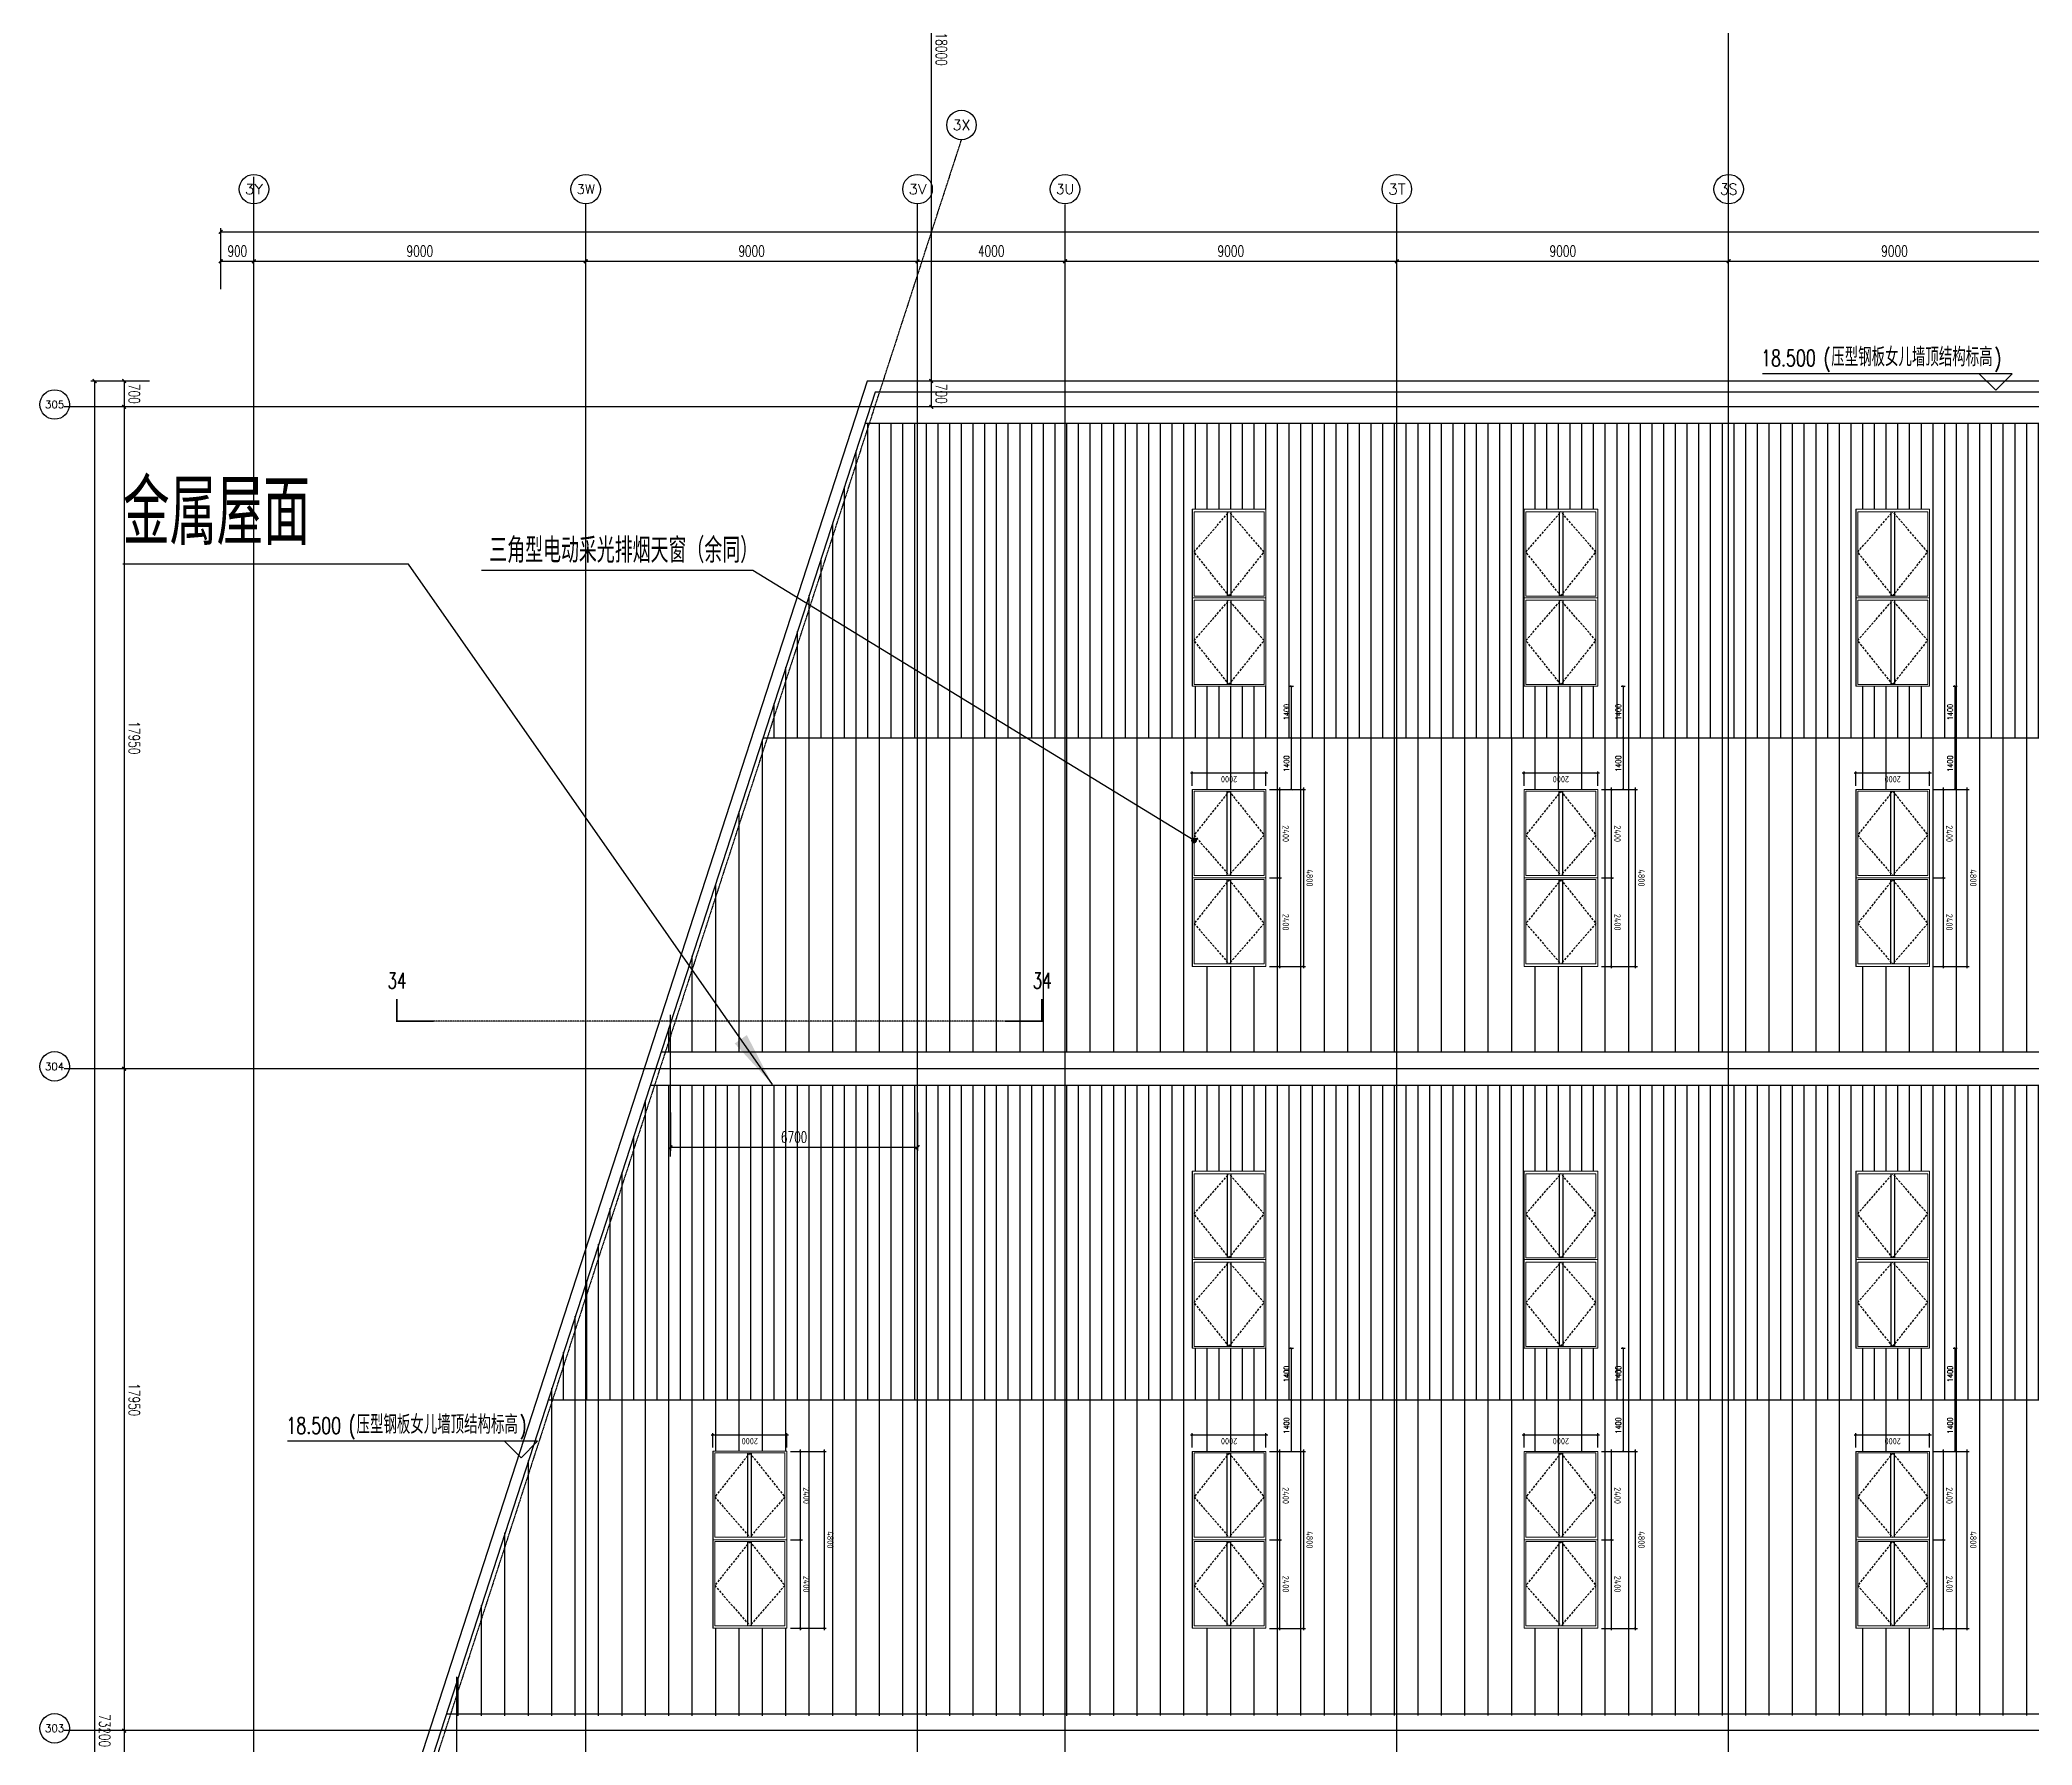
# Model space of a CAD drawing. Extents: x -954573 to 446329, y 489853 to 1226784.
# Drawn here: x 181339 to 235378, y 584427 to 630673 of the extents above; entities that cross this region are included whole.
import ezdxf
from ezdxf.enums import TextEntityAlignment as Align

# ---------------------------------------------------------------- set-up
doc = ezdxf.new("R2010")
doc.units = 0
doc.header["$LTSCALE"] = 10
doc.header["$MEASUREMENT"] = 0
for name, pattern in [('10平面$0$DOTE', [2.42, 2, -0.2, 0.02, -0.2]), ('10平面$0$HIDDEN', [9.525, 6.35, -3.175]), ('10平面$1$DASH', [0.35, 0.25, -0.1])]:
    doc.linetypes.add(name, pattern=pattern)
doc.layers.get('Defpoints').update_dxf_attribs({"color": 210})
for name, color, linetype in [('10平面$0$A-AXIS-D', 8, 'Continuous'), ('10平面$0$A-AXIS-DOTE', 8, '10平面$0$DOTE'), ('10平面$0$A-AXIS-SYMB', 8, 'Continuous'), ('10平面$0$A-HATCH-2', 8, 'Continuous'), ('10平面$0$A-LIN-V', 8, 'Continuous'), ('10平面$0$A-SFCE', 8, 'Continuous'), ('10平面$0$A-WINDOW', 8, 'Continuous'), ('10平面$0$AS-WALL', 8, 'Continuous'), ('10平面$0$DIM_SYMB', 8, 'Continuous'), ('10平面$0$PUB_TEXT', 8, 'Continuous'), ('10平面$0$参考线', 8, 'Continuous'), ('10平面$0$外框', 1, '10平面$0$HIDDEN'), ('A-LIN-V', 9, 'Continuous'), ('建-引出', 3, 'Continuous')]:
    doc.layers.add(name, color=color, linetype=linetype)
doc.layers.add('10平面$0$成型线', color=3, linetype='Continuous', lineweight=18)
doc.styles.add('10平面$0$_TCH_AXIS', font='COMPLEX', dxfattribs={"bigfont": 'GBCBIG'})
doc.styles.add('10平面$0$_TCH_DIM', font='SIMPLEX', dxfattribs={"bigfont": 'GBCBIG'})
doc.styles.add('10平面$0$_TCH_DIM_T3', font='SIMPLEX', dxfattribs={"width": 0.705882, "bigfont": 'GBCBIG'})
doc.styles.add('10平面$0$_TCH_LABEL', font='COMPLEX', dxfattribs={"bigfont": 'GBCBIG'})
doc.styles.add('10平面$0$A-DIM_T3', font='SIMPLEX', dxfattribs={"width": 0.705882, "bigfont": 'GBCBIG'})
doc.styles.add('10平面$0$Standard', font='gbenor.shx', dxfattribs={"bigfont": 'gbcbig.shx'})
doc.styles.add('A-STANDARD', font='SIMPLEX', dxfattribs={"bigfont": 'GBCBIG'})
doc.dimstyles.new('10平面$0$50', dxfattribs={"dimscale": 50, "dimtxt": 3.5, "dimasz": 1, "dimexe": 1, "dimexo": 2, "dimgap": 1.5, "dimtad": 1, "dimdec": 0, "dimzin": 12, "dimdsep": 46, "dimtxsty": '10平面$0$Standard', "dimblk": '10平面$0$_ArchTick', "dimcen": 0.1, "dimdle": 1, "dimclrd": 3, "dimclre": 3, "dimclrt": 7, "dimadec": 0, "dimazin": 0, "dimtfac": 1, "dimtdec": 0, "dimtix": 1, "dimtmove": 2, "dimatfit": 3, "dimfxl": 0, "dimtolj": 1, "dimtzin": 0, "dimarcsym": 0})
doc.dimstyles.new('10平面$0$_TCH_ARCH&&100', dxfattribs={"dimtxt": 297.5, "dimasz": 100, "dimexe": 100, "dimexo": 100, "dimgap": 126.25, "dimtad": 1, "dimdec": 0, "dimzin": 0, "dimdsep": 46, "dimtxsty": '10平面$0$_TCH_DIM_T3', "dimblk": '10平面$0$_ArchTick', "dimcen": 0.09, "dimclrt": 7, "dimazin": 2, "dimtfac": 1, "dimtdec": 0, "dimtix": 1, "dimtmove": 2, "dimatfit": 3, "dimfxl": 0, "dimtolj": 1, "dimtzin": 0, "dimarcsym": 0})
doc.dimstyles.new('10平面$0$_TCH_ARCH&&50', dxfattribs={"dimtxt": 148.75, "dimasz": 50, "dimexe": 50, "dimexo": 50, "dimgap": 63.125, "dimtad": 1, "dimdec": 0, "dimzin": 0, "dimdsep": 46, "dimtxsty": '10平面$0$_TCH_DIM_T3', "dimblk": '10平面$0$_ArchTick', "dimcen": 0.09, "dimclrt": 7, "dimazin": 2, "dimtfac": 1, "dimtdec": 0, "dimtix": 1, "dimtmove": 2, "dimatfit": 3, "dimfxl": 0, "dimtolj": 1, "dimtzin": 0, "dimarcsym": 0})
doc.dimstyles.new('10平面$0$A-DIM&&100', dxfattribs={"dimtxt": 297.5, "dimasz": 100, "dimexe": 100, "dimexo": 100, "dimgap": 126.25, "dimtad": 1, "dimdec": 0, "dimzin": 0, "dimdsep": 46, "dimtxsty": '10平面$0$A-DIM_T3', "dimblk": '10平面$0$_ArchTick', "dimcen": 0.09, "dimclrt": 7, "dimazin": 2, "dimtfac": 1, "dimtdec": 0, "dimtix": 1, "dimtmove": 2, "dimatfit": 3, "dimfxl": 0, "dimtolj": 1, "dimtzin": 0, "dimarcsym": 0})
pattern_1 = [(90, (-500100, 0), (-317.5, 0), [])]
pattern_2 = [(90, (-500100, 0), (-635, 0), [])]

# ---------------------------------------------------------------- blocks, each defined once
blk = doc.blocks.new('10平面$0$rrrrrrrrrrrrrrrrrrrrr')
at = {"layer": '10平面$0$A-HATCH-2'}
h = blk.add_hatch(dxfattribs=at)
h.set_pattern_fill('ANSI31', color=256, scale=200, angle=45)
h.set_pattern_definition(pattern_1)
h.paths.add_polyline_path([(-266220, 611745), (-133684.3, 611745), (-128454.2, 611745), (-128454.2, 620270), (-296379, 620270), (-299019.1, 612133.2), (-299145.1, 611745)])
h = blk.add_hatch(dxfattribs=at)
h.set_pattern_fill('ANSI31', color=256, scale=400, angle=45)
h.set_pattern_definition(pattern_2)
h.paths.add_polyline_path([(-266220, 611745), (-133684.3, 611745), (-128454.2, 611745), (-128454.2, 603220), (-301911.1, 603220), (-299145.1, 611745), (-278850, 611745)])
h = blk.add_hatch(dxfattribs=at)
h.set_pattern_fill('ANSI31', color=256, scale=200, angle=45)
h.set_pattern_definition(pattern_1)
h.paths.add_polyline_path([(-266220, 593795), (-133684.3, 593795), (-128454.2, 593795), (-128454.2, 602320), (-302203.1, 602320), (-304977.3, 593795), (-299145.1, 593795)])
h = blk.add_hatch(dxfattribs=at)
h.set_pattern_fill('ANSI31', color=256, scale=400, angle=45)
h.set_pattern_definition(pattern_2)
h.paths.add_polyline_path([(-266220, 593795), (-133684.3, 593795), (-128454.2, 593795), (-128454.2, 585270), (-307751, 585221.4), (-304977.3, 593795), (-278850, 593795)])
at = {"layer": '10平面$0$A-AXIS-SYMB'}
for p, q in [((-265260, 621620), (-272040, 621620)), ((-265710, 621170), (-266160, 621620)), ((-265710, 621170), (-265260, 621620)), ((-305260, 592670), (-312040, 592670)), ((-305710, 592220), (-306160, 592670)), ((-305710, 592220), (-305260, 592670))]:
    blk.add_line(p, q, dxfattribs=at)
at = {"layer": '10平面$0$A-LIN-V'}
for points in [[(-128454.2, 620270), (-296379, 620270)], [(-128454.2, 603220), (-301911.1, 603220)], [(-128454.2, 602320), (-302203.1, 602320)], [(-128454.2, 585270), (-307735.2, 585270)]]:
    blk.add_lwpolyline(points, dxfattribs=at)
at = {"layer": '10平面$0$A-SFCE'}
for points in [[(-128154.2, 548220), (-128154.2, 621419.9), (-296321.3, 621420), (-313854.2, 567383.3), (-313854.2, 566370), (-313254.2, 566370)], [(-313554.2, 564570), (-313554.2, 548519.9), (-128454.2, 548519.9), (-128454.2, 621119.9), (-296103.2, 621120), (-313554.2, 567335.8), (-313554.2, 566670), (-313254.2, 566670)], [(-299145.1, 611745), (-128454.2, 611745)], [(-304977.3, 593795), (-128454.2, 593795)]]:
    blk.add_lwpolyline(points, dxfattribs=at)
at = {"layer": '10平面$0$PUB_TEXT', "style": '10平面$0$_TCH_DIM', "width": 0.705882}
for s, height, p in [('18.500', 446.25, (-272075, 621820)), ('(', 446.2, (-270380, 621820)), (')', 446.2, (-265746.6, 621820)), ('(', 446.2, (-310380, 592870)), (')', 446.2, (-305746.6, 592870)), ('18.500', 446.25, (-312075, 592870))]:
    blk.add_text(s, height=height, dxfattribs=at).set_placement(p)
at = {"layer": '10平面$0$PUB_TEXT', "style": '10平面$0$_TCH_DIM'}
for p in [(-270170, 621820), (-310170, 592870)]:
    blk.add_text('压型钢板女儿墙顶结构标高', height=506.383, dxfattribs=at).set_placement(p)
blk = doc.blocks.new('10平面$0$_ArchTick')
at = {"color": 0, "linetype": 'ByBlock', "const_width": 0.4}
blk.add_lwpolyline([(-0.5, -0.5), (0.5, 0.5)], dxfattribs=at)
blk = doc.blocks.new('*D3461')
at = {"layer": 'Defpoints', "color": 3, "lineweight": -2}
for p, q in [((105313, -25069), (105313, -25459)), ((107313, -25069), (107313, -25459)), ((105263, -25409), (107363, -25409))]:
    blk.add_line(p, q, dxfattribs=at)
at = {"layer": 'Defpoints', "color": 0}
for p in [(105313, -24969), (107313, -24969), (107313, -25409)]:
    blk.add_point(p, dxfattribs=at)
at = {"layer": 'Defpoints', "color": 3, "lineweight": -2, "xscale": 50, "yscale": 50, "zscale": 50, "rotation": 180}
blk.add_blockref('10平面$0$_ArchTick', (105313, -25409), dxfattribs=at)
at = {"layer": 'Defpoints', "color": 3, "lineweight": -2, "xscale": 50, "yscale": 50, "zscale": 50}
blk.add_blockref('10平面$0$_ArchTick', (107313, -25409), dxfattribs=at)
at = {"layer": 'Defpoints', "color": 7, "insert": (106313, -25246), "char_height": 175, "attachment_point": 5, "style": '10平面$0$Standard'}
blk.add_mtext('\\A1;2000', dxfattribs=at)
blk = doc.blocks.new('*D3462')
at = {"layer": 'Defpoints', "color": 3, "lineweight": -2}
for p, q in [((105213, -22569), (104888, -22569)), ((104938, -22519), (104938, -25019)), ((105213, -24969), (104888, -24969))]:
    blk.add_line(p, q, dxfattribs=at)
at = {"layer": 'Defpoints', "color": 0}
for p in [(105313, -22569), (104938, -24969), (105313, -24969)]:
    blk.add_point(p, dxfattribs=at)
at = {"layer": 'Defpoints', "color": 3, "lineweight": -2, "xscale": 50, "yscale": 50, "zscale": 50}
for p, rotation in [((104938, -22569), 90), ((104938, -24969), 270)]:
    blk.add_blockref('10平面$0$_ArchTick', p, dxfattribs=dict(at, rotation=rotation))
at = {"layer": 'Defpoints', "color": 7, "insert": (104776, -23769), "char_height": 175, "attachment_point": 5, "rotation": 90, "style": '10平面$0$Standard'}
blk.add_mtext('\\A1;2400', dxfattribs=at)
blk = doc.blocks.new('*D3463')
at = {"layer": 'Defpoints', "color": 3, "lineweight": -2}
for p, q in [((105213, -20169), (104240, -20169)), ((104290, -20119), (104290, -25019)), ((105213, -24969), (104240, -24969))]:
    blk.add_line(p, q, dxfattribs=at)
at = {"layer": 'Defpoints', "color": 0}
for p in [(105313, -20169), (104290, -24969), (105313, -24969)]:
    blk.add_point(p, dxfattribs=at)
at = {"layer": 'Defpoints', "color": 3, "lineweight": -2, "xscale": 50, "yscale": 50, "zscale": 50}
for p, rotation in [((104290, -20169), 90), ((104290, -24969), 270)]:
    blk.add_blockref('10平面$0$_ArchTick', p, dxfattribs=dict(at, rotation=rotation))
at = {"layer": 'Defpoints', "color": 7, "insert": (104128, -22569), "char_height": 175, "attachment_point": 5, "rotation": 90, "style": '10平面$0$Standard'}
blk.add_mtext('\\A1;4800', dxfattribs=at)
blk = doc.blocks.new('*D3464')
at = {"layer": 'Defpoints', "color": 3, "lineweight": -2}
for p, q in [((105213, -20169), (104888, -20169)), ((104938, -20119), (104938, -22619)), ((105213, -22569), (104888, -22569))]:
    blk.add_line(p, q, dxfattribs=at)
at = {"layer": 'Defpoints', "color": 0}
for p in [(105313, -20169), (104938, -22569), (105313, -22569)]:
    blk.add_point(p, dxfattribs=at)
at = {"layer": 'Defpoints', "color": 3, "lineweight": -2, "xscale": 50, "yscale": 50, "zscale": 50}
for p, rotation in [((104938, -20169), 90), ((104938, -22569), 270)]:
    blk.add_blockref('10平面$0$_ArchTick', p, dxfattribs=dict(at, rotation=rotation))
at = {"layer": 'Defpoints', "color": 7, "insert": (104776, -21369), "char_height": 175, "attachment_point": 5, "rotation": 90, "style": '10平面$0$Standard'}
blk.add_mtext('\\A1;2400', dxfattribs=at)
blk = doc.blocks.new('*D3469')
at = {"layer": '10平面$0$A-WINDOW', "color": 0, "lineweight": -2}
for p, q in [((368233, 714320), (368340, 714320)), ((368290, 712920), (368290, 714320)), ((368233, 712920), (368340, 712920))]:
    blk.add_line(p, q, dxfattribs=at)
at = {"layer": 'Defpoints', "color": 0}
for p in [(368183, 714320), (368290, 714320), (368183, 712920)]:
    blk.add_point(p, dxfattribs=at)
at = {"layer": '10平面$0$A-WINDOW', "color": 0, "lineweight": -2, "xscale": 50, "yscale": 50, "zscale": 50}
for p, rotation in [((368290, 714320), 90), ((368290, 712920), 270)]:
    blk.add_blockref('10平面$0$_ArchTick', p, dxfattribs=dict(at, rotation=rotation))
at = {"layer": '10平面$0$A-WINDOW', "color": 7, "insert": (368153, 713620), "char_height": 148.8, "attachment_point": 5, "rotation": 90, "style": '10平面$0$_TCH_DIM_T3'}
blk.add_mtext('\\A1;1400', dxfattribs=at)
blk = doc.blocks.new('*D3470')
at = {"layer": '10平面$0$A-WINDOW', "color": 0, "lineweight": -2}
for p, q in [((368233, 715720), (368340, 715720)), ((368290, 714320), (368290, 715720)), ((368233, 714320), (368340, 714320))]:
    blk.add_line(p, q, dxfattribs=at)
at = {"layer": 'Defpoints', "color": 0}
for p in [(368183, 715720), (368290, 715720), (368183, 714320)]:
    blk.add_point(p, dxfattribs=at)
at = {"layer": '10平面$0$A-WINDOW', "color": 0, "lineweight": -2, "xscale": 50, "yscale": 50, "zscale": 50}
for p, rotation in [((368290, 715720), 90), ((368290, 714320), 270)]:
    blk.add_blockref('10平面$0$_ArchTick', p, dxfattribs=dict(at, rotation=rotation))
at = {"layer": '10平面$0$A-WINDOW', "color": 7, "insert": (368153, 715020), "char_height": 148.8, "attachment_point": 5, "rotation": 90, "style": '10平面$0$_TCH_DIM_T3'}
blk.add_mtext('\\A1;1400', dxfattribs=at)
blk = doc.blocks.new('*D2904')
at = {"layer": '10平面$0$A-AXIS-D', "color": 0, "lineweight": -2}
for p, q in [((-73024, -183400), (-73846, -183400)), ((-73746, -183400), (-73746, -184100)), ((-73024, -184100), (-73846, -184100))]:
    blk.add_line(p, q, dxfattribs=at)
at = {"layer": 'Defpoints', "color": 0}
for p in [(-72924, -183400), (-73746, -184100), (-72924, -184100)]:
    blk.add_point(p, dxfattribs=at)
at = {"layer": '10平面$0$A-AXIS-D', "color": 0, "lineweight": -2, "xscale": 100, "yscale": 100, "zscale": 100}
for p, rotation in [((-73746, -183400), 90), ((-73746, -184100), 270)]:
    blk.add_blockref('10平面$0$_ArchTick', p, dxfattribs=dict(at, rotation=rotation))
at = {"layer": '10平面$0$A-AXIS-D', "color": 7, "insert": (-73471, -183750), "char_height": 297.5, "attachment_point": 5, "rotation": 270, "style": '10平面$0$_TCH_DIM_T3'}
blk.add_mtext('\\A1;700', dxfattribs=at)
blk = doc.blocks.new('*D2905')
at = {"layer": '10平面$0$A-AXIS-D', "color": 0, "lineweight": -2}
for p, q in [((-73024, -165400), (-73846, -165400)), ((-73746, -165400), (-73746, -183400)), ((-73024, -183400), (-73846, -183400))]:
    blk.add_line(p, q, dxfattribs=at)
at = {"layer": 'Defpoints', "color": 0}
for p in [(-72924, -165400), (-73746, -183400), (-72924, -183400)]:
    blk.add_point(p, dxfattribs=at)
at = {"layer": '10平面$0$A-AXIS-D', "color": 0, "lineweight": -2, "xscale": 100, "yscale": 100, "zscale": 100}
for p, rotation in [((-73746, -165400), 90), ((-73746, -183400), 270)]:
    blk.add_blockref('10平面$0$_ArchTick', p, dxfattribs=dict(at, rotation=rotation))
at = {"layer": '10平面$0$A-AXIS-D', "color": 7, "insert": (-73471, -174400), "char_height": 297.5, "attachment_point": 5, "rotation": 270, "style": '10平面$0$_TCH_DIM_T3'}
blk.add_mtext('\\A1;18000', dxfattribs=at)
blk = doc.blocks.new('*D3024')
at = {"layer": '10平面$0$A-AXIS-D', "color": 0, "lineweight": -2}
for p, q in [((-94953, -183400), (-95739, -183400)), ((-95639, -183400), (-95639, -184100)), ((-94953, -184100), (-95739, -184100))]:
    blk.add_line(p, q, dxfattribs=at)
at = {"layer": 'Defpoints', "color": 0}
for p in [(-94853, -183400), (-95639, -184100), (-94853, -184100)]:
    blk.add_point(p, dxfattribs=at)
at = {"layer": '10平面$0$A-AXIS-D', "color": 0, "lineweight": -2, "xscale": 100, "yscale": 100, "zscale": 100}
for p, rotation in [((-95639, -183400), 90), ((-95639, -184100), 270)]:
    blk.add_blockref('10平面$0$_ArchTick', p, dxfattribs=dict(at, rotation=rotation))
at = {"layer": '10平面$0$A-AXIS-D', "color": 7, "insert": (-95364, -183750), "char_height": 297.5, "attachment_point": 5, "rotation": 270, "style": '10平面$0$A-DIM_T3'}
blk.add_mtext('\\A1;700', dxfattribs=at)
blk = doc.blocks.new('*D3025')
at = {"layer": '10平面$0$A-AXIS-D', "color": 0, "lineweight": -2}
for p, q in [((-94953, -184100), (-95739, -184100)), ((-95639, -184100), (-95639, -202050)), ((-94953, -202050), (-95739, -202050))]:
    blk.add_line(p, q, dxfattribs=at)
at = {"layer": 'Defpoints', "color": 0}
for p in [(-94853, -184100), (-95639, -202050), (-94853, -202050)]:
    blk.add_point(p, dxfattribs=at)
at = {"layer": '10平面$0$A-AXIS-D', "color": 0, "lineweight": -2, "xscale": 100, "yscale": 100, "zscale": 100}
for p, rotation in [((-95639, -184100), 90), ((-95639, -202050), 270)]:
    blk.add_blockref('10平面$0$_ArchTick', p, dxfattribs=dict(at, rotation=rotation))
at = {"layer": '10平面$0$A-AXIS-D', "color": 7, "insert": (-95364, -193075), "char_height": 297.5, "attachment_point": 5, "rotation": 270, "style": '10平面$0$A-DIM_T3'}
blk.add_mtext('\\A1;17950', dxfattribs=at)
blk = doc.blocks.new('*D3026')
at = {"layer": '10平面$0$A-AXIS-D', "color": 0, "lineweight": -2}
for p, q in [((-94953, -202050), (-95739, -202050)), ((-95639, -202050), (-95639, -220000)), ((-94953, -220000), (-95739, -220000))]:
    blk.add_line(p, q, dxfattribs=at)
at = {"layer": 'Defpoints', "color": 0}
for p in [(-94853, -202050), (-95639, -220000), (-94853, -220000)]:
    blk.add_point(p, dxfattribs=at)
at = {"layer": '10平面$0$A-AXIS-D', "color": 0, "lineweight": -2, "xscale": 100, "yscale": 100, "zscale": 100}
for p, rotation in [((-95639, -202050), 90), ((-95639, -220000), 270)]:
    blk.add_blockref('10平面$0$_ArchTick', p, dxfattribs=dict(at, rotation=rotation))
at = {"layer": '10平面$0$A-AXIS-D', "color": 7, "insert": (-95364, -211025), "char_height": 297.5, "attachment_point": 5, "rotation": 270, "style": '10平面$0$A-DIM_T3'}
blk.add_mtext('\\A1;17950', dxfattribs=at)
blk = doc.blocks.new('*D3027')
at = {"layer": '10平面$0$A-AXIS-D', "color": 0, "lineweight": -2}
for p, q in [((-94953, -220000), (-95739, -220000)), ((-95639, -220000), (-95639, -237950)), ((-94953, -237950), (-95739, -237950))]:
    blk.add_line(p, q, dxfattribs=at)
at = {"layer": 'Defpoints', "color": 0}
for p in [(-94853, -220000), (-95639, -237950), (-94853, -237950)]:
    blk.add_point(p, dxfattribs=at)
at = {"layer": '10平面$0$A-AXIS-D', "color": 0, "lineweight": -2, "xscale": 100, "yscale": 100, "zscale": 100}
for p, rotation in [((-95639, -220000), 90), ((-95639, -237950), 270)]:
    blk.add_blockref('10平面$0$_ArchTick', p, dxfattribs=dict(at, rotation=rotation))
at = {"layer": '10平面$0$A-AXIS-D', "color": 7, "insert": (-95364, -228975), "char_height": 297.5, "attachment_point": 5, "rotation": 270, "style": '10平面$0$A-DIM_T3'}
blk.add_mtext('\\A1;17950', dxfattribs=at)
blk = doc.blocks.new('*D3087')
at = {"layer": '10平面$0$A-AXIS-D', "color": 0, "lineweight": -2}
for p, q in [((-95053, -183400), (-96539, -183400)), ((-96439, -183400), (-96439, -256600)), ((-95053, -256600), (-96539, -256600))]:
    blk.add_line(p, q, dxfattribs=at)
at = {"layer": 'Defpoints', "color": 0}
for p in [(-94953, -183400), (-96439, -256600), (-94953, -256600)]:
    blk.add_point(p, dxfattribs=at)
at = {"layer": '10平面$0$A-AXIS-D', "color": 0, "lineweight": -2, "xscale": 100, "yscale": 100, "zscale": 100}
for p, rotation in [((-96439, -183400), 90), ((-96439, -256600), 270)]:
    blk.add_blockref('10平面$0$_ArchTick', p, dxfattribs=dict(at, rotation=rotation))
at = {"layer": '10平面$0$A-AXIS-D', "color": 7, "insert": (-96164, -220000), "char_height": 297.5, "attachment_point": 5, "rotation": 270, "style": '10平面$0$A-DIM_T3'}
blk.add_mtext('\\A1;73200', dxfattribs=at)
blk = doc.blocks.new('*D3088')
at = {"layer": '10平面$0$A-AXIS-D', "color": 0, "lineweight": -2}
for p, q in [((-93018, -180910), (-93018, -180052)), ((-93018, -180152), (-92118, -180152)), ((-92118, -180910), (-92118, -180052))]:
    blk.add_line(p, q, dxfattribs=at)
at = {"layer": 'Defpoints', "color": 0}
for p in [(-92118, -180152), (-93018, -181010), (-92118, -181010)]:
    blk.add_point(p, dxfattribs=at)
at = {"layer": '10平面$0$A-AXIS-D', "color": 0, "lineweight": -2, "xscale": 100, "yscale": 100, "zscale": 100, "rotation": 180}
blk.add_blockref('10平面$0$_ArchTick', (-93018, -180152), dxfattribs=at)
at = {"layer": '10平面$0$A-AXIS-D', "color": 0, "lineweight": -2, "xscale": 100, "yscale": 100, "zscale": 100}
blk.add_blockref('10平面$0$_ArchTick', (-92118, -180152), dxfattribs=at)
at = {"layer": '10平面$0$A-AXIS-D', "color": 7, "insert": (-92568, -179877), "char_height": 297.5, "attachment_point": 5, "style": '10平面$0$_TCH_DIM_T3'}
blk.add_mtext('\\A1;900', dxfattribs=at)
blk = doc.blocks.new('*D3089')
at = {"layer": '10平面$0$A-AXIS-D', "color": 0, "lineweight": -2}
for p, q in [((-92118, -180910), (-92118, -180052)), ((-92118, -180152), (-83118, -180152)), ((-83118, -180910), (-83118, -180052))]:
    blk.add_line(p, q, dxfattribs=at)
at = {"layer": 'Defpoints', "color": 0}
for p in [(-83118, -180152), (-92118, -181010), (-83118, -181010)]:
    blk.add_point(p, dxfattribs=at)
at = {"layer": '10平面$0$A-AXIS-D', "color": 0, "lineweight": -2, "xscale": 100, "yscale": 100, "zscale": 100, "rotation": 180}
blk.add_blockref('10平面$0$_ArchTick', (-92118, -180152), dxfattribs=at)
at = {"layer": '10平面$0$A-AXIS-D', "color": 0, "lineweight": -2, "xscale": 100, "yscale": 100, "zscale": 100}
blk.add_blockref('10平面$0$_ArchTick', (-83118, -180152), dxfattribs=at)
at = {"layer": '10平面$0$A-AXIS-D', "color": 7, "insert": (-87618, -179877), "char_height": 297.5, "attachment_point": 5, "style": '10平面$0$_TCH_DIM_T3'}
blk.add_mtext('\\A1;9000', dxfattribs=at)
blk = doc.blocks.new('*D3090')
at = {"layer": '10平面$0$A-AXIS-D', "color": 0, "lineweight": -2}
for p, q in [((-83118, -180910), (-83118, -180052)), ((-83118, -180152), (-74118, -180152)), ((-74118, -180910), (-74118, -180052))]:
    blk.add_line(p, q, dxfattribs=at)
at = {"layer": 'Defpoints', "color": 0}
for p in [(-74118, -180152), (-83118, -181010), (-74118, -181010)]:
    blk.add_point(p, dxfattribs=at)
at = {"layer": '10平面$0$A-AXIS-D', "color": 0, "lineweight": -2, "xscale": 100, "yscale": 100, "zscale": 100, "rotation": 180}
blk.add_blockref('10平面$0$_ArchTick', (-83118, -180152), dxfattribs=at)
at = {"layer": '10平面$0$A-AXIS-D', "color": 0, "lineweight": -2, "xscale": 100, "yscale": 100, "zscale": 100}
blk.add_blockref('10平面$0$_ArchTick', (-74118, -180152), dxfattribs=at)
at = {"layer": '10平面$0$A-AXIS-D', "color": 7, "insert": (-78618, -179877), "char_height": 297.5, "attachment_point": 5, "style": '10平面$0$_TCH_DIM_T3'}
blk.add_mtext('\\A1;9000', dxfattribs=at)
blk = doc.blocks.new('*D3091')
at = {"layer": '10平面$0$A-AXIS-D', "color": 0, "lineweight": -2}
for p, q in [((-74118, -180910), (-74118, -180052)), ((-74118, -180152), (-70118, -180152)), ((-70118, -180910), (-70118, -180052))]:
    blk.add_line(p, q, dxfattribs=at)
at = {"layer": 'Defpoints', "color": 0}
for p in [(-70118, -180152), (-74118, -181010), (-70118, -181010)]:
    blk.add_point(p, dxfattribs=at)
at = {"layer": '10平面$0$A-AXIS-D', "color": 0, "lineweight": -2, "xscale": 100, "yscale": 100, "zscale": 100, "rotation": 180}
blk.add_blockref('10平面$0$_ArchTick', (-74118, -180152), dxfattribs=at)
at = {"layer": '10平面$0$A-AXIS-D', "color": 0, "lineweight": -2, "xscale": 100, "yscale": 100, "zscale": 100}
blk.add_blockref('10平面$0$_ArchTick', (-70118, -180152), dxfattribs=at)
at = {"layer": '10平面$0$A-AXIS-D', "color": 7, "insert": (-72118, -179877), "char_height": 297.5, "attachment_point": 5, "style": '10平面$0$_TCH_DIM_T3'}
blk.add_mtext('\\A1;4000', dxfattribs=at)
blk = doc.blocks.new('*D3092')
at = {"layer": '10平面$0$A-AXIS-D', "color": 0, "lineweight": -2}
for p, q in [((-70118, -180910), (-70118, -180052)), ((-70118, -180152), (-61118, -180152)), ((-61118, -180910), (-61118, -180052))]:
    blk.add_line(p, q, dxfattribs=at)
at = {"layer": 'Defpoints', "color": 0}
for p in [(-61118, -180152), (-70118, -181010), (-61118, -181010)]:
    blk.add_point(p, dxfattribs=at)
at = {"layer": '10平面$0$A-AXIS-D', "color": 0, "lineweight": -2, "xscale": 100, "yscale": 100, "zscale": 100, "rotation": 180}
blk.add_blockref('10平面$0$_ArchTick', (-70118, -180152), dxfattribs=at)
at = {"layer": '10平面$0$A-AXIS-D', "color": 0, "lineweight": -2, "xscale": 100, "yscale": 100, "zscale": 100}
blk.add_blockref('10平面$0$_ArchTick', (-61118, -180152), dxfattribs=at)
at = {"layer": '10平面$0$A-AXIS-D', "color": 7, "insert": (-65618, -179877), "char_height": 297.5, "attachment_point": 5, "style": '10平面$0$_TCH_DIM_T3'}
blk.add_mtext('\\A1;9000', dxfattribs=at)
blk = doc.blocks.new('*D3093')
at = {"layer": '10平面$0$A-AXIS-D', "color": 0, "lineweight": -2}
for p, q in [((-61118, -180910), (-61118, -180052)), ((-61118, -180152), (-52118, -180152)), ((-52118, -180910), (-52118, -180052))]:
    blk.add_line(p, q, dxfattribs=at)
at = {"layer": 'Defpoints', "color": 0}
for p in [(-52118, -180152), (-61118, -181010), (-52118, -181010)]:
    blk.add_point(p, dxfattribs=at)
at = {"layer": '10平面$0$A-AXIS-D', "color": 0, "lineweight": -2, "xscale": 100, "yscale": 100, "zscale": 100, "rotation": 180}
blk.add_blockref('10平面$0$_ArchTick', (-61118, -180152), dxfattribs=at)
at = {"layer": '10平面$0$A-AXIS-D', "color": 0, "lineweight": -2, "xscale": 100, "yscale": 100, "zscale": 100}
blk.add_blockref('10平面$0$_ArchTick', (-52118, -180152), dxfattribs=at)
at = {"layer": '10平面$0$A-AXIS-D', "color": 7, "insert": (-56618, -179877), "char_height": 297.5, "attachment_point": 5, "style": '10平面$0$_TCH_DIM_T3'}
blk.add_mtext('\\A1;9000', dxfattribs=at)
blk = doc.blocks.new('*D3094')
at = {"layer": '10平面$0$A-AXIS-D', "color": 0, "lineweight": -2}
for p, q in [((-52118, -180910), (-52118, -180052)), ((-52118, -180152), (-43118, -180152)), ((-43118, -180910), (-43118, -180052))]:
    blk.add_line(p, q, dxfattribs=at)
at = {"layer": 'Defpoints', "color": 0}
for p in [(-43118, -180152), (-52118, -181010), (-43118, -181010)]:
    blk.add_point(p, dxfattribs=at)
at = {"layer": '10平面$0$A-AXIS-D', "color": 0, "lineweight": -2, "xscale": 100, "yscale": 100, "zscale": 100, "rotation": 180}
blk.add_blockref('10平面$0$_ArchTick', (-52118, -180152), dxfattribs=at)
at = {"layer": '10平面$0$A-AXIS-D', "color": 0, "lineweight": -2, "xscale": 100, "yscale": 100, "zscale": 100}
blk.add_blockref('10平面$0$_ArchTick', (-43118, -180152), dxfattribs=at)
at = {"layer": '10平面$0$A-AXIS-D', "color": 7, "insert": (-47618, -179877), "char_height": 297.5, "attachment_point": 5, "style": '10平面$0$_TCH_DIM_T3'}
blk.add_mtext('\\A1;9000', dxfattribs=at)
blk = doc.blocks.new('*D3111')
at = {"layer": '10平面$0$A-AXIS-D', "color": 0, "lineweight": -2}
for p, q in [((-93018, -180810), (-93018, -179252)), ((-93018, -179352), (92682, -179352)), ((92682, -180810), (92682, -179252))]:
    blk.add_line(p, q, dxfattribs=at)
at = {"layer": 'Defpoints', "color": 0}
for p in [(92682, -179352), (-93018, -180910), (92682, -180910)]:
    blk.add_point(p, dxfattribs=at)
at = {"layer": '10平面$0$A-AXIS-D', "color": 0, "lineweight": -2, "xscale": 100, "yscale": 100, "zscale": 100, "rotation": 180}
blk.add_blockref('10平面$0$_ArchTick', (-93018, -179352), dxfattribs=at)
at = {"layer": '10平面$0$A-AXIS-D', "color": 0, "lineweight": -2, "xscale": 100, "yscale": 100, "zscale": 100}
blk.add_blockref('10平面$0$_ArchTick', (92682, -179352), dxfattribs=at)
at = {"layer": '10平面$0$A-AXIS-D', "color": 7, "insert": (-168, -179077), "char_height": 297.5, "attachment_point": 5, "style": '10平面$0$_TCH_DIM_T3'}
blk.add_mtext('\\A1;185700', dxfattribs=at)
blk = doc.blocks.new('*D3164')
at = {"layer": '10平面$0$A-AXIS-D', "color": 0, "lineweight": -2}
for p, q in [((-80818, -203240), (-80818, -204278)), ((-74118, -203240), (-74118, -204278)), ((-80818, -204178), (-74118, -204178))]:
    blk.add_line(p, q, dxfattribs=at)
at = {"layer": 'Defpoints', "color": 0}
for p in [(-80818, -203140), (-74118, -203140), (-74118, -204178)]:
    blk.add_point(p, dxfattribs=at)
at = {"layer": '10平面$0$A-AXIS-D', "color": 0, "lineweight": -2, "xscale": 100, "yscale": 100, "zscale": 100, "rotation": 180}
blk.add_blockref('10平面$0$_ArchTick', (-80818, -204178), dxfattribs=at)
at = {"layer": '10平面$0$A-AXIS-D', "color": 0, "lineweight": -2, "xscale": 100, "yscale": 100, "zscale": 100}
blk.add_blockref('10平面$0$_ArchTick', (-74118, -204178), dxfattribs=at)
at = {"layer": '10平面$0$A-AXIS-D', "color": 7, "insert": (-77468, -203903), "char_height": 297.5, "attachment_point": 5, "style": '10平面$0$_TCH_DIM_T3'}
blk.add_mtext('\\A1;6700', dxfattribs=at)
blk = doc.blocks.new('10平面$0$tc')
blk.add_wipeout([(105308.2, -20169.2), (105308.2, -24969.2), (107308.2, -24969.2), (107308.1, -20169.2)]).dxf.layer = '10平面$0$参考线'
at = {"color": 2}
for p, q in [((106262.8, -20239.2), (106262.8, -22524.2)), ((106363.6, -20239.2), (106363.6, -22524.2)), ((106262.8, -22639.2), (106262.8, -24924.2)), ((106363.6, -22639.2), (106363.6, -24924.2))]:
    blk.add_line(p, q, dxfattribs=at)
at = {"layer": '10平面$0$外框'}
for points in [[(106313.2, -22524.2), (105363.2, -21331.7), (106313.2, -20239.2)], [(106313.2, -22524.2), (107263.2, -21331.7), (106313.2, -20239.2)], [(106313.2, -24924.2), (105363.2, -23731.7), (106313.2, -22639.2)], [(106313.2, -24924.2), (107263.2, -23731.7), (106313.2, -22639.2)]]:
    blk.add_lwpolyline(points, dxfattribs=at)
at = {"layer": '10平面$0$成型线'}
for p, q in [((105313.2, -22569.2), (107313.2, -22569.2)), ((105313.2, -24969.2), (107313.2, -24969.2))]:
    blk.add_line(p, q, dxfattribs=at)
for points in [[(105313.2, -22569.2), (105313.2, -20169.2), (107313.2, -20169.2), (107313.2, -22569.2)], [(105313.2, -24969.2), (105313.2, -22569.2), (107313.2, -22569.2), (107313.2, -24969.2)]]:
    blk.add_lwpolyline(points, dxfattribs=at)
for points in [[(105363.2, -22524.2), (107263.2, -22524.2), (107263.2, -20239.2), (105363.2, -20239.2)], [(105363.2, -24924.2), (107263.2, -24924.2), (107263.2, -22639.2), (105363.2, -22639.2)]]:
    blk.add_lwpolyline(points, close=True, dxfattribs=at)
at = {"layer": 'Defpoints'}
for p1, p2, distance, picture, middle in [((105313.2, -20169.2), (105313.2, -24969.2), -1023.2, '*D3463', (104127.5, -22569.2)), ((105313.2, -20169.2), (105313.2, -22569.2), -374.7, '*D3464', (104776, -21369.2)), ((105313.2, -22569.2), (105313.2, -24969.2), -374.7, '*D3462', (104776, -23769.2)), ((105313.2, -24969.2), (107313.2, -24969.2), -439.5, '*D3461', (106313.2, -25246.3))]:
    dim = blk.add_aligned_dim(p1=p1, p2=p2, distance=distance, dimstyle='10平面$0$50', dxfattribs=at)
    dim.commit()
    dim.dimension.update_dxf_attribs({"geometry": picture, "text_midpoint": middle})
blk = doc.blocks.new('10平面$0$423432432222')
at = {"xscale": -1}
blk.add_blockref('10平面$0$tc', (472909.1, 740689.2), dxfattribs=at)
at = {"rotation": 180}
blk.add_blockref('10平面$0$tc', (472909.1, 687950.8), dxfattribs=at)
at = {"layer": '10平面$0$A-WINDOW', "color": 1}
for p1, p2, picture, middle in [((368182.5, 714320), (368182.5, 715720), '*D3470', (368152.5, 715020)), ((368182.5, 712920), (368182.5, 714320), '*D3469', (368152.5, 713620))]:
    dim = blk.add_aligned_dim(p1=p1, p2=p2, distance=-107.5, dimstyle='10平面$0$_TCH_ARCH&&50', dxfattribs=at)
    dim.commit()
    dim.dimension.update_dxf_attribs({"geometry": picture, "text_midpoint": middle})
blk = doc.blocks.new('10平面$0$242343243')
at = {"layer": '10平面$0$A-WINDOW'}
for p in [(-153000, -102575), (-144000, -102575), (-135000, -102575), (-153000, -120525), (-144000, -120525), (-135000, -120525)]:
    blk.add_blockref('10平面$0$423432432222', p, dxfattribs=at)
at = {"layer": 'Defpoints', "rotation": 180}
blk.add_blockref('10平面$0$tc', (306909, 567426), dxfattribs=at)
blk = doc.blocks.new('10平面$0$dote')
at = {"layer": '10平面$0$A-AXIS-D'}
for centre in [(-72924.8, -176455.6), (-92117.8, -178196), (-83117.8, -178196), (-74117.8, -178196), (-70117.8, -178196), (-61117.8, -178196), (-52117.8, -178196), (-97524.5, -184035.7), (-97524.5, -201985.7), (-97524.5, -219935.7)]:
    blk.add_circle(centre, 400, dxfattribs=at)
at = {"layer": '10平面$0$A-AXIS-DOTE', "ltscale": 2}
for p, q in [((-52117.8, -264080), (-52117.8, -75950)), ((-92117.8, -264080), (-92117.8, -177865)), ((-83117.8, -264080), (-83117.8, -178596)), ((-74117.8, -264080), (-74117.8, -178596)), ((-70117.8, -264080), (-70117.8, -178600)), ((-61117.8, -264080), (-61117.8, -178600)), ((98696.4, -184100), (-97273.6, -184100)), ((98696.4, -202050), (-97273.6, -202050)), ((100786.4, -220000), (-97273.6, -220000))]:
    blk.add_line(p, q, dxfattribs=at)
at = {"layer": '10平面$0$A-AXIS-DOTE'}
for p, q in [((-80817.8, -204430.1), (-80817.8, -200590.1)), ((-86617.8, -222330.1), (-86617.8, -218540.1))]:
    blk.add_line(p, q, dxfattribs=at)
at = {"layer": '10平面$0$A-AXIS-DOTE', "ltscale": 2}
blk.add_lwpolyline([(-94568.7, -243562.8), (-72924.8, -176855.6)], dxfattribs=at)
at = {"layer": '10平面$0$DIM_SYMB', "linetype": '10平面$1$DASH', "ltscale": 3}
blk.add_line((-71543.6, -200760.1), (-87443.6, -200760.1), dxfattribs=at)
at = {"layer": '10平面$0$DIM_SYMB', "const_width": 50}
for points in [[(-88243.6, -200160.1), (-88243.6, -200760.1), (-87243.6, -200760.1)], [(-71743.6, -200760.1), (-70743.6, -200760.1), (-70743.6, -200160.1)]]:
    blk.add_lwpolyline(points, dxfattribs=at)
at = {"layer": '10平面$0$PUB_TEXT', "style": '10平面$0$_TCH_AXIS'}
for s, height, p, p2 in [('3X', 276.42, (-73168.3, -176593.8), (-72681.2, -176593.8)), ('3Y', 270.86, (-92362.9, -178331.5), (-91872.7, -178331.5)), ('3W', 255.29, (-83367, -178323.7), (-82868.6, -178323.7)), ('3V', 276.42, (-74361.3, -178334.2), (-73874.3, -178334.2)), ('3U', 265.5, (-70364.3, -178328.8), (-69871.3, -178328.8)), ('3T', 294.28, (-61356, -178343.2), (-60879.6, -178343.2)), ('3S', 300.65, (-52354, -178346.4), (-51881.6, -178346.4)), ('305', 206.28, (-97784.8, -184138.9), (-97264.2, -184138.9)), ('304', 199.75, (-97786.1, -202085.6), (-97262.9, -202085.6)), ('303', 206.28, (-97784.8, -220038.9), (-97264.2, -220038.9))]:
    blk.add_text(s, height=height, dxfattribs=at).set_placement(p, p2, align=Align.FIT)
at = {"layer": '10平面$0$PUB_TEXT', "style": '10平面$0$_TCH_LABEL', "width": 0.705882}
for p in [(-88493.6, -199872.6), (-70993.6, -199872.6)]:
    blk.add_text('34', height=425, dxfattribs=at).set_placement(p)
at = {"layer": '10平面$0$A-AXIS-D'}
for base, p1, p2, dimstyle, picture, middle in [((-73746.2, -183400), (-72924, -165400), (-72924, -183400), '10平面$0$_TCH_ARCH&&100', '*D2905', (-73471.2, -174400)), ((-96439.4, -256600.1), (-94953, -183400), (-94953, -256600.1), '10平面$0$A-DIM&&100', '*D3087', (-96164.4, -220000)), ((-95639.4, -184100), (-94853, -183400), (-94853, -184100), '10平面$0$A-DIM&&100', '*D3024', (-95364.4, -183750)), ((-73746.2, -184100), (-72924, -183400), (-72924, -184100), '10平面$0$_TCH_ARCH&&100', '*D2904', (-73471.2, -183750)), ((-95639.4, -202050), (-94853, -184100), (-94853, -202050), '10平面$0$A-DIM&&100', '*D3025', (-95364.4, -193075)), ((-95639.4, -220000), (-94853, -202050), (-94853, -220000), '10平面$0$A-DIM&&100', '*D3026', (-95364.4, -211025)), ((-95639.4, -237950), (-94853, -220000), (-94853, -237950), '10平面$0$A-DIM&&100', '*D3027', (-95364.4, -228975))]:
    dim = blk.add_linear_dim(base=base, p1=p1, p2=p2, angle=270, dimstyle=dimstyle, override={"dimgap": 0}, dxfattribs=at)
    dim.commit()
    dim.dimension.update_dxf_attribs({"geometry": picture, "text_midpoint": middle, "dimtype": 129, "text_rotation": 270})
for base, p1, p2, picture, middle in [((92682.2, -179352.2), (-93017.8, -180910.2), (92682.2, -180910.2), '*D3111', (-167.8, -179077.2)), ((-92117.8, -180152.2), (-93017.8, -181010.2), (-92117.8, -181010.2), '*D3088', (-92567.8, -179877.2)), ((-83117.8, -180152.2), (-92117.8, -181010.2), (-83117.8, -181010.2), '*D3089', (-87617.8, -179877.2)), ((-74117.8, -180152.2), (-83117.8, -181010.2), (-74117.8, -181010.2), '*D3090', (-78617.8, -179877.2)), ((-70117.8, -180152.2), (-74117.8, -181010.2), (-70117.8, -181010.2), '*D3091', (-72117.8, -179877.2)), ((-61117.8, -180152.2), (-70117.8, -181010.2), (-61117.8, -181010.2), '*D3092', (-65617.8, -179877.2)), ((-52117.8, -180152.2), (-61117.8, -181010.2), (-52117.8, -181010.2), '*D3093', (-56617.8, -179877.2)), ((-43117.8, -180152.2), (-52117.8, -181010.2), (-43117.8, -181010.2), '*D3094', (-47617.8, -179877.2)), ((-74117.8, -204177.6), (-80817.8, -203140.1), (-74117.8, -203140.1), '*D3164', (-77467.8, -203902.6))]:
    dim = blk.add_linear_dim(base=base, p1=p1, p2=p2, angle=0, dimstyle='10平面$0$_TCH_ARCH&&100', override={"dimgap": 0}, dxfattribs=at)
    dim.commit()
    dim.dimension.update_dxf_attribs({"geometry": picture, "text_midpoint": middle, "dimtype": 129})
blk = doc.blocks.new('10平面')
blk.add_blockref('10平面$0$rrrrrrrrrrrrrrrrrrrrr', (500100, 0))
at = {"layer": '10平面$0$A-WINDOW'}
blk.add_blockref('10平面$0$242343243', (0, 0), dxfattribs=at)
at = {"layer": '10平面$0$A-AXIS-SYMB'}
for p, q in [((200680, 616282.5), (193320, 616282.5)), ((212645.9, 608962.5), (200680, 616282.5))]:
    blk.add_line(p, q, dxfattribs=at)
at = {"layer": '10平面$0$A-AXIS-SYMB', "const_width": 80}
blk.add_lwpolyline([(212680, 608941.6, 1), (212611.8, 608983.4, 1)], format="xyb", close=True, dxfattribs=at)
at = {"layer": '10平面$0$AS-WALL'}
blk.add_blockref('10平面$0$dote', (279263.6, 804820), dxfattribs=at)
at = {"layer": '10平面$0$PUB_TEXT', "style": '10平面$0$_TCH_DIM'}
blk.add_text('三角型电动采光排烟天窗（余同）', height=675.177, dxfattribs=at).set_placement((193530, 616492.5))

msp = doc.modelspace()

# ---------------------------------------------------------------- block references
at = {"layer": 'A-LIN-V'}
msp.add_blockref('10平面', (0, 0), dxfattribs=at)

# ---------------------------------------------------------------- next in the draw order: hatches: boundary and pattern name
at = {"layer": '建-引出'}
msp.add_hatch(color=256, dxfattribs=at).paths.add_polyline_path([(201210.6, 602340), (200514.7, 603683.8), (200187, 603454.5)], flags=17)

# ---------------------------------------------------------------- next in the draw order: linework, layer by layer
for p, q in [((191340.6, 616450), (183590.6, 616450)), ((201210.6, 602340), (191340.6, 616450))]:
    msp.add_line(p, q, dxfattribs=at)

# ---------------------------------------------------------------- next in the draw order: texts
at = {"layer": '建-引出', "color": 7, "style": 'A-STANDARD'}
msp.add_text('金属屋面', height=1762.96, dxfattribs=at).set_placement((183590.6, 616975))

doc.saveas('drawing.dxf')
